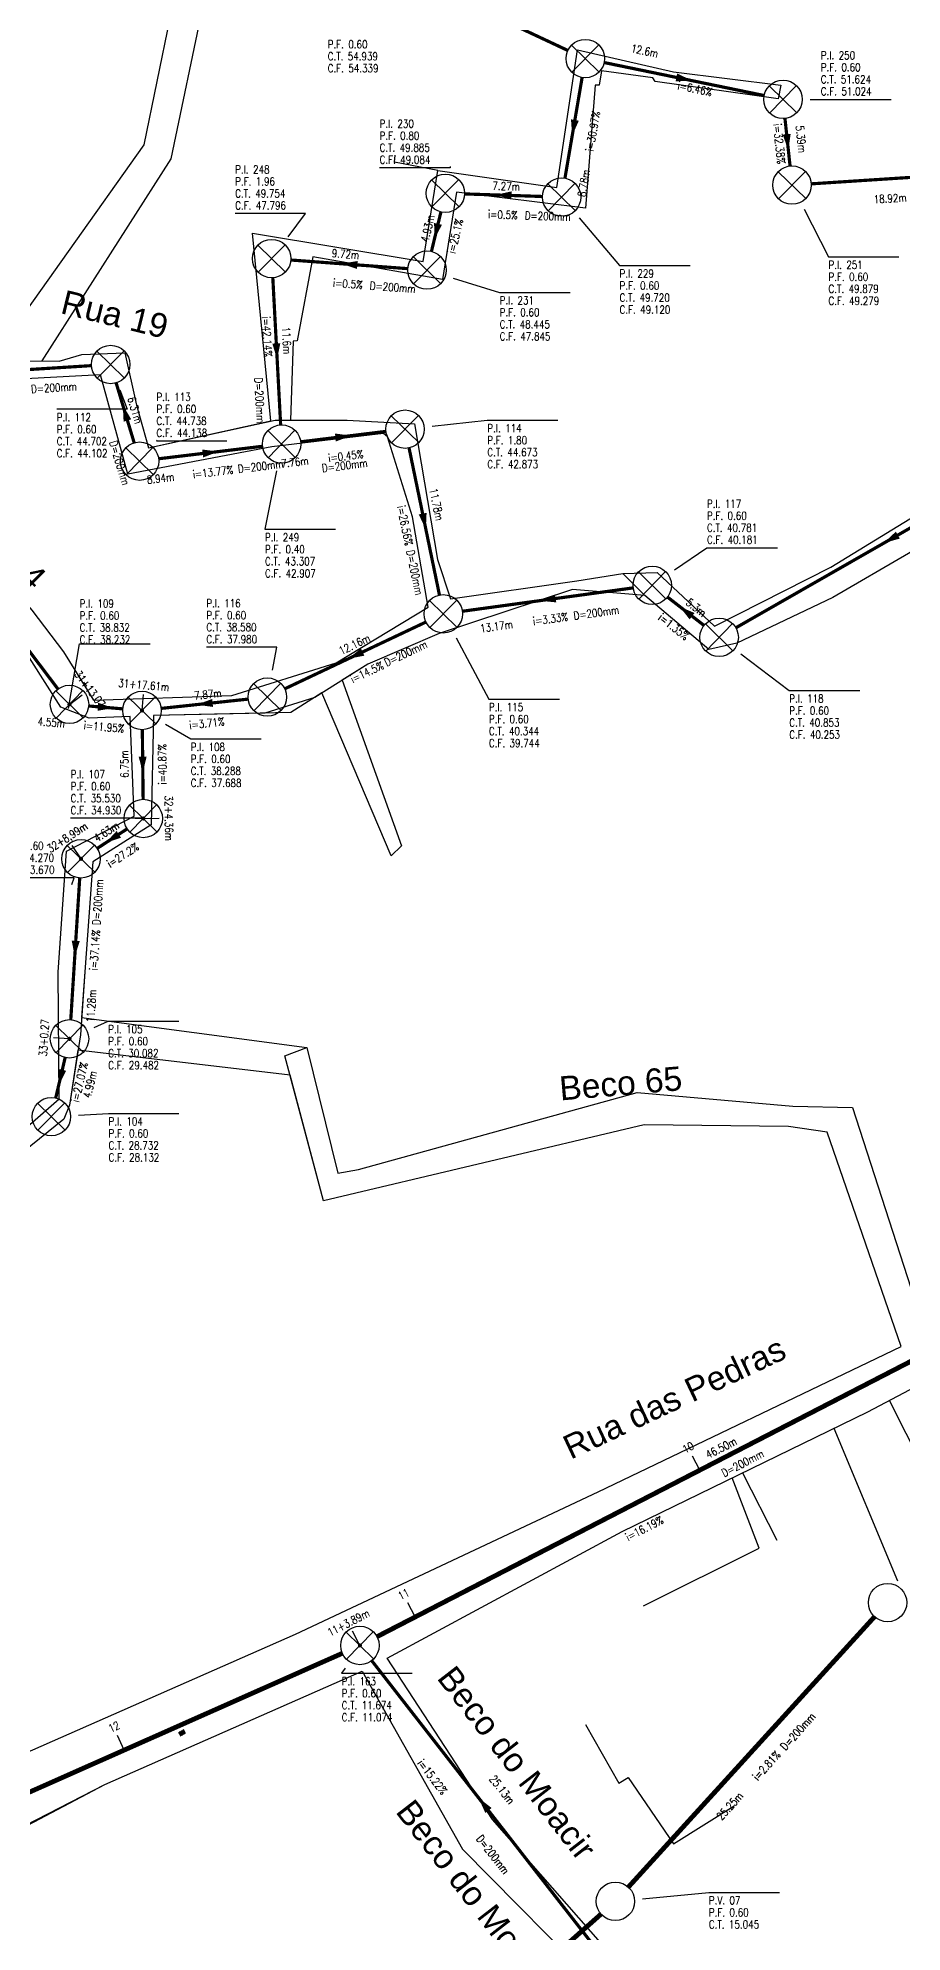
# Model space of a CAD drawing. Extents: x -289 to 361868, y -200 to 7352041.
# Drawn here: x 361453.2 to 361507.2, y 7351616.7 to 7351735.1 of the extents above; entities that cross this region are included whole.
import ezdxf
from ezdxf.enums import TextEntityAlignment as Align

# ---------------------------------------------------------------- set-up
doc = ezdxf.new("R2010")
doc.units = 0
for name, color, linetype in [('PONTOS-Caixas - Esgoto_U', 1, 'Continuous'), ('PONTOS-CAIXAS_U', 1, 'Continuous'), ('PS_IND_COMPRIMENTO', 7, 'Continuous'), ('PS_IND_DIAMETRO', 7, 'Continuous'), ('PS_IND_FLUXO', 3, 'Continuous'), ('PS_IND_INCLINACAO', 7, 'Continuous'), ('PS_PONTOS_IDENTIFICACAO_LIN', 7, 'Continuous'), ('PS_PONTOS_IDENTIFICACAO_TXT', 7, 'Continuous'), ('quadrasultima', 250, 'Continuous'), ('T-MARGEM', 7, 'Continuous'), ('TUBO_PVC', 1, 'Continuous'), ('ZZ-Carimbo Texto', 7, 'Continuous')]:
    doc.layers.add(name, color=color, linetype=linetype)
doc.styles.add('CARIMBO', font='arial.ttf', dxfattribs={"height": 2})
doc.styles.add('ROMANS', font='ROMANS.shx', dxfattribs={"height": 2})

# ---------------------------------------------------------------- blocks, each defined once
blk = doc.blocks.new('*U13', base_point=(4191.731, 1118.971))
for p, q in [((4191.559, 1119.139), (4191.902, 1118.803)), ((4191.898, 1119.143), (4191.563, 1118.8))]:
    blk.add_line(p, q)
blk.add_circle((4191.731, 1118.971), 0.24)
blk = doc.blocks.new('*U15', base_point=(361308.426, 7351550.49))
blk.add_circle((361308.426, 7351550.49), 0.24)
blk = doc.blocks.new('*U35')
at = {"layer": 'T-MARGEM'}
blk.add_line((0, 0), (0, 0.2), dxfattribs=at)
at = {"layer": 'T-MARGEM', "const_width": 0.025, "flags": 128}
blk.add_lwpolyline([(-0.013, 0, 1), (0.013, 0, 1)], format="xyb", close=True, dxfattribs=at)
blk = doc.blocks.new('*U36')
at = {"layer": 'T-MARGEM'}
blk.add_line((0, 0), (0, 0.2), dxfattribs=at)
at = {"layer": 'T-MARGEM', "const_width": 0.025, "flags": 128}
blk.add_lwpolyline([(-0.013, 0, 1), (0.013, 0, 1)], format="xyb", close=True, dxfattribs=at)
blk = doc.blocks.new('*U37')
at = {"layer": 'T-MARGEM'}
blk.add_line((0, 0), (0, 0.2), dxfattribs=at)
at = {"layer": 'T-MARGEM', "const_width": 0.025, "flags": 128}
blk.add_lwpolyline([(-0.013, 0, 1), (0.013, 0, 1)], format="xyb", close=True, dxfattribs=at)
blk = doc.blocks.new('*U38')
at = {"layer": 'T-MARGEM'}
blk.add_line((0, 0), (0, 0.2), dxfattribs=at)
at = {"layer": 'T-MARGEM', "const_width": 0.025, "flags": 128}
blk.add_lwpolyline([(-0.013, 0, 1), (0.013, 0, 1)], format="xyb", close=True, dxfattribs=at)
blk = doc.blocks.new('*U83')
at = {"layer": 'T-MARGEM'}
blk.add_line((0, 0), (0, 0.2), dxfattribs=at)
at = {"layer": 'T-MARGEM', "const_width": 0.025, "flags": 128}
blk.add_lwpolyline([(-0.013, 0, 1), (0.013, 0, 1)], format="xyb", close=True, dxfattribs=at)
blk = doc.blocks.new('*U84')
at = {"layer": 'T-MARGEM'}
blk.add_line((0, 0), (0, 0.2), dxfattribs=at)
at = {"layer": 'T-MARGEM', "const_width": 0.025, "flags": 128}
blk.add_lwpolyline([(-0.013, 0, 1), (0.013, 0, 1)], format="xyb", close=True, dxfattribs=at)
blk = doc.blocks.new('*U85')
at = {"layer": 'T-MARGEM'}
blk.add_line((0, 0), (0, 0.2), dxfattribs=at)
at = {"layer": 'T-MARGEM', "const_width": 0.025, "flags": 128}
blk.add_lwpolyline([(-0.013, 0, 1), (0.013, 0, 1)], format="xyb", close=True, dxfattribs=at)
blk = doc.blocks.new('*U86')
at = {"layer": 'T-MARGEM'}
blk.add_line((0, 0), (0, 0.2), dxfattribs=at)
at = {"layer": 'T-MARGEM', "const_width": 0.025, "flags": 128}
blk.add_lwpolyline([(-0.013, 0, 1), (0.013, 0, 1)], format="xyb", close=True, dxfattribs=at)
blk = doc.blocks.new('*U87')
at = {"layer": 'T-MARGEM'}
blk.add_line((0, 0), (0, 0.2), dxfattribs=at)
at = {"layer": 'T-MARGEM', "const_width": 0.025, "flags": 128}
blk.add_lwpolyline([(-0.013, 0, 1), (0.013, 0, 1)], format="xyb", close=True, dxfattribs=at)
blk = doc.blocks.new('*U88')
at = {"layer": 'T-MARGEM'}
blk.add_line((0, 0), (0, 0.2), dxfattribs=at)
at = {"layer": 'T-MARGEM', "const_width": 0.025, "flags": 128}
blk.add_lwpolyline([(-0.013, 0, 1), (0.013, 0, 1)], format="xyb", close=True, dxfattribs=at)

msp = doc.modelspace()

# ---------------------------------------------------------------- hatches: boundary and pattern name
h = msp.add_hatch()
h.set_pattern_fill('GRATE', color=256, scale=0.08, angle=119)
h.set_pattern_definition([(119, (0, 0), (-0.05553835140335, -0.03078541088564), []), (209, (0, 0), (0.123141643543, -0.222153405613), [])])
h.paths.add_polyline_path([(361462.03, 7351629.17), (361462.17, 7351628.91), (361462.48, 7351629.1), (361462.35, 7351629.36)])

# ---------------------------------------------------------------- linework, layer by layer
at = {"layer": 'PS_IND_FLUXO'}
for points in [[(361493.11, 7351732.58, 0.5, 0, 0), (361494.09, 7351732.38, 0, 0, 0)], [(361486.77, 7351729.92, 0.5, 0, 0), (361486.6, 7351728.94, 0, 0, 0)], [(361500, 7351729.03, 0.5, 0, 0), (361500.1, 7351728.03, 0, 0, 0)], [(361482.81, 7351725.21, 0.5, 0, 0), (361481.81, 7351725.24, 0, 0, 0)], [(361478.22, 7351723.43, 0.5, 0, 0), (361477.99, 7351722.45, 0, 0, 0)], [(361473.18, 7351720.86, 0.5, 0, 0), (361472.18, 7351720.94, 0, 0, 0)], [(361468.12, 7351715.96, 0.5, 0, 0), (361468.17, 7351714.96, 0, 0, 0)], [(361458.82, 7351711.14, 0.5, 0, 0), (361458.53, 7351712.1, 0, 0, 0)], [(361463.52, 7351709.08, 0.5, 0, 0), (361464.51, 7351709.2, 0, 0, 0)], [(361471.81, 7351710.08, 0.5, 0, 0), (361472.81, 7351710.19, 0, 0, 0)], [(361477.26, 7351705.32, 0.5, 0, 0), (361477.46, 7351704.34, 0, 0, 0)], [(361506.94, 7351703.98, 0.5, 0, 0), (361506.07, 7351703.48, 0, 0, 0)], [(361485.57, 7351700.02, 0.5, 0, 0), (361484.58, 7351699.88, 0, 0, 0)], [(361494.09, 7351698.91, 0.5, 0, 0), (361493.3, 7351699.52, 0, 0, 0)], [(361473.51, 7351696.67, 0.5, 0, 0), (361472.6, 7351696.25, 0, 0, 0)], [(361456.97, 7351693.25, 0.5, 0, 0), (361457.96, 7351693.17, 0, 0, 0)], [(361464.14, 7351693.49, 0.5, 0, 0), (361463.15, 7351693.38, 0, 0, 0)], [(361459.77, 7351690.14, 0.5, 0, 0), (361459.78, 7351689.14, 0, 0, 0)], [(361458.28, 7351685.28, 0.5, 0, 0), (361457.45, 7351684.74, 0, 0, 0)], [(361455.59, 7351678.62, 0.5, 0, 0), (361455.53, 7351677.63, 0, 0, 0)], [(361454.75, 7351670.56, 0.5, 0, 0), (361454.52, 7351669.58, 0, 0, 0)], [(361494.18, 7351645.34, 0.2, 0, 0), (361493.82, 7351645.16, 0, 0, 0)], [(361497.93, 7351628.08, 0.2, 0, 0), (361497.67, 7351627.79, 0, 0, 0)], [(361481.37, 7351624.28, 0.5, 0, 0), (361480.75, 7351625.07, 0, 0, 0)]]:
    msp.add_lwpolyline(points, format="xyseb", dxfattribs=at)
at = {"layer": 'PS_PONTOS_IDENTIFICACAO_LIN', "linetype": 'Continuous'}
for points in [[(361501.47, 7351731.21), (361502.13, 7351731.21), (361506.53, 7351731.21)], [(361501.47, 7351731.21), (361502.13, 7351731.21), (361506.53, 7351731.21)], [(361478.98, 7351727.01), (361478.97, 7351726.94), (361474.57, 7351726.94)], [(361478.98, 7351727.01), (361478.97, 7351726.94), (361474.57, 7351726.94)], [(361468.85, 7351722.62), (361469.95, 7351724.08), (361465.55, 7351724.08)], [(361468.85, 7351722.62), (361469.95, 7351724.08), (361465.55, 7351724.08)], [(361487.04, 7351723.8), (361489.56, 7351720.82), (361493.96, 7351720.82)], [(361487.04, 7351723.8), (361489.56, 7351720.82), (361493.96, 7351720.82)], [(361501.1, 7351724.34), (361502.61, 7351721.37), (361507.01, 7351721.37)], [(361501.1, 7351724.34), (361502.61, 7351721.37), (361507.01, 7351721.37)], [(361479.16, 7351720.04), (361482.07, 7351719.15), (361486.47, 7351719.15)], [(361479.16, 7351720.04), (361482.07, 7351719.15), (361486.47, 7351719.15)], [(361458.35, 7351713.05), (361458.8, 7351711.84), (361454.4, 7351711.84)], [(361477.85, 7351710.78), (361481.3, 7351711.16), (361485.7, 7351711.16)], [(361460.67, 7351709.91), (361460.63, 7351709.86), (361465.03, 7351709.86)], [(361468.13, 7351708), (361467.41, 7351704.34), (361471.81, 7351704.34)], [(361468.13, 7351708), (361467.41, 7351704.34), (361471.81, 7351704.34)], [(361493, 7351701.8), (361495.02, 7351703.19), (361499.42, 7351703.19)], [(361455.14, 7351693.15), (361455.83, 7351697.18), (361460.23, 7351697.18)], [(361467.88, 7351695.53), (361468.15, 7351696.97), (361463.75, 7351696.97)], [(361479.35, 7351697.56), (361481.4, 7351693.73), (361485.8, 7351693.73)], [(361497.14, 7351696.56), (361500.16, 7351694.26), (361504.56, 7351694.26)], [(361461.2, 7351692.16), (361462.77, 7351691.24), (361467.17, 7351691.24)], [(361459.31, 7351686.3), (361459.67, 7351686.28), (361455.27, 7351686.28)], [(361455.35, 7351682.15), (361455.5, 7351682.56), (361451.1, 7351682.56)], [(361456.75, 7351673.21), (361457.62, 7351673.6), (361462.02, 7351673.6)], [(361455.76, 7351667.74), (361457.64, 7351667.84), (361462.04, 7351667.84)], [(361472.41, 7351633.17), (361472.2, 7351632.85), (361476.6, 7351632.85)], [(361490.99, 7351618.76), (361495.14, 7351619.16), (361499.54, 7351619.16)], [(361490.99, 7351618.76), (361495.14, 7351619.16), (361499.54, 7351619.16)]]:
    msp.add_lwpolyline(points, dxfattribs=at)
at = {"layer": 'quadrasultima', "color": 5, "linetype": 'ByBlock', "lineweight": 30}
for points in [[(361503.47, 7351759.12), (361502.24, 7351755.63), (361494.67, 7351756.98), (361492.68, 7351757.77), (361492.43, 7351758.9), (361489.88, 7351759.79), (361488.49, 7351759.91), (361486.47, 7351758.46), (361481.9, 7351753.89), (361478.18, 7351749.1), (361473.57, 7351739.8), (361471.15, 7351740.2), (361464.66, 7351740.05), (361463.54, 7351737.16), (361461.52, 7351727.5), (361453.48, 7351714.86)], [(361469.69, 7351741.46), (361469.79, 7351743.17), (361469.76, 7351746.38), (361468.5, 7351748.18), (361466.7, 7351750.07), (361464.46, 7351750.86), (361462.41, 7351751.05), (361458.69, 7351745.18), (361454.52, 7351740.68), (361450.8, 7351737.17), (361445.44, 7351732.07), (361439.54, 7351727.05), (361435.03, 7351719.83), (361442.47, 7351715.03), (361443.89, 7351714.53), (361445.31, 7351714.53), (361446.41, 7351714.72), (361448.75, 7351714.97), (361450.04, 7351715.28), (361450.39, 7351715.04), (361459.86, 7351728.36), (361462.3, 7351740.27), (361463.02, 7351741.23), (361469.69, 7351741.46)], [(361451.96, 7351714.88), (361454.55, 7351714.85), (361455.97, 7351715.26), (361458.65, 7351715.38), (361459.38, 7351712.1), (361460.13, 7351709.43), (361468.05, 7351711.17), (361472.54, 7351711.17), (361476.76, 7351710.93), (361478.19, 7351702.46), (361479, 7351699.99), (361486.89, 7351701.12), (361489.76, 7351701.59), (361491.91, 7351701.65), (361495.48, 7351698.28), (361502.75, 7351701.97), (361511.13, 7351707.09), (361519.59, 7351711.89), (361526.79, 7351715.81), (361531.45, 7351718.82)], [(361532.32, 7351717.67), (361527.84, 7351714.7), (361518.74, 7351709.83), (361512.33, 7351705.57), (361502.88, 7351700.07), (361496.88, 7351697.23), (361495.14, 7351696.82), (361491.13, 7351700.2), (361486.63, 7351700.58), (361478.3, 7351697.82), (361473.83, 7351695.91), (361470.53, 7351693.84), (361467.41, 7351692.86), (361460.44, 7351692.71), (361460.31, 7351685.87), (361456.66, 7351683.56), (361456.16, 7351676.68), (361455.88, 7351672.75), (361455.2, 7351668.36), (361454.85, 7351667.47), (361451.27, 7351664.59)], [(361453.48, 7351714.86), (361454.55, 7351714.85), (361455.97, 7351715.26), (361458.65, 7351715.38), (361459.38, 7351712.1), (361460.13, 7351709.43), (361467.78, 7351711.11)], [(361469, 7351711.17), (361472.54, 7351711.17)], [(361472.54, 7351711.17), (361476.76, 7351710.93), (361478.19, 7351702.46), (361479, 7351699.99), (361486.89, 7351701.12), (361489.76, 7351701.59), (361491.13, 7351700.2)], [(361455.96, 7351673.84), (361470.03, 7351671.96), (361471.96, 7351664.11), (361473.25, 7351664.34), (361490.66, 7351669.14), (361500.38, 7351668.29), (361504.1, 7351668.21), (361508.66, 7351654.11), (361523.32, 7351662.34), (361534.66, 7351668.53), (361542.7, 7351674.09), (361567.69, 7351691.87), (361572.79, 7351694.34), (361589.13, 7351700.16), (361598.04, 7351702.89)], [(361445.57, 7351624.83), (361469.32, 7351635.29), (361488.23, 7351644.2), (361507.14, 7351653.28), (361502.53, 7351666.67), (361500.12, 7351667.02), (361491.09, 7351667.12), (361471.07, 7351662.37), (361468.66, 7351671.43), (361470.03, 7351671.96), (361471.96, 7351664.11), (361473.25, 7351664.34), (361490.66, 7351669.14), (361500.38, 7351668.29), (361504.1, 7351668.21), (361508.66, 7351654.11), (361523.32, 7351662.34), (361534.66, 7351668.53), (361542.7, 7351674.09), (361567.69, 7351691.87), (361572.79, 7351694.34), (361589.13, 7351700.16)], [(361491.13, 7351700.2), (361486.63, 7351700.58), (361478.3, 7351697.82), (361473.83, 7351695.91), (361472.23, 7351694.91)], [(361451.38, 7351665.98), (361454.56, 7351668.75), (361454.5, 7351676.66), (361455.01, 7351684.22), (361459.23, 7351686.41), (361458.98, 7351692.65), (361456.43, 7351692.53), (361454.65, 7351693.22), (361450.9, 7351699.16)], [(361451.38, 7351665.98), (361454.56, 7351668.75), (361454.5, 7351676.66), (361455.01, 7351684.22), (361459.23, 7351686.41), (361458.98, 7351692.65), (361456.43, 7351692.53), (361454.65, 7351693.22), (361450.9, 7351699.16)], [(361470.97, 7351694.12), (361469.03, 7351692.9), (361460.44, 7351692.71), (361460.31, 7351685.87), (361456.66, 7351683.56), (361456.16, 7351676.68), (361455.96, 7351673.84)], [(361455.73, 7351671.8), (361455.2, 7351668.36), (361454.85, 7351667.47), (361451.27, 7351664.59), (361443.7, 7351660.42), (361436.82, 7351655.75), (361432.19, 7351652.79), (361426.86, 7351649.31), (361425.51, 7351648.84), (361421.62, 7351647.34), (361418.12, 7351645.99), (361416.02, 7351643), (361409.99, 7351652.17), (361396.69, 7351648.92), (361392.68, 7351645.89), (361387.65, 7351640.72), (361383.45, 7351635.17), (361385.26, 7351633.1), (361394.45, 7351604.42)], [(361394.45, 7351604.42), (361407.95, 7351608.6), (361420.99, 7351613.34), (361431.5, 7351617.82), (361445.57, 7351624.83), (361469.32, 7351635.29), (361488.23, 7351644.2), (361507.14, 7351653.28), (361502.53, 7351666.67), (361500.12, 7351667.02), (361491.09, 7351667.12), (361471.07, 7351662.37), (361468.98, 7351670.23), (361455.73, 7351671.8)], [(361490.02, 7351614.16), (361481.62, 7351623.72), (361475.05, 7351633.79), (361489.72, 7351641.71), (361505.06, 7351649.2), (361514.78, 7351654.32), (361521.68, 7351643.4), (361526.77, 7351639.05), (361534.69, 7351627.98), (361529.85, 7351624.02), (361519.25, 7351617.57), (361517.49, 7351616.2)], [(361490.02, 7351614.16), (361481.62, 7351623.72), (361475.05, 7351633.79), (361489.72, 7351641.71), (361505.06, 7351649.2), (361514.78, 7351654.32), (361521.68, 7351643.4), (361526.77, 7351639.05), (361534.69, 7351627.98), (361529.85, 7351624.02), (361519.25, 7351617.57), (361517.49, 7351616.2)], [(361423.83, 7351609.48), (361441.85, 7351617.69), (361457.41, 7351625.9), (361473.49, 7351632.99), (361479.74, 7351621.87), (361488.52, 7351612.99)], [(361438.25, 7351616.05), (361457.41, 7351625.9), (361473.49, 7351632.99), (361479.74, 7351621.87), (361488.52, 7351612.99)]]:
    msp.add_lwpolyline(points, dxfattribs=at)
at = {"layer": 'quadrasultima', "color": 5, "lineweight": 30}
msp.add_lwpolyline([(361467.78, 7351711.11), (361466.63, 7351722.85), (361477.29, 7351721.07), (361478.2, 7351726.76), (361485.64, 7351725.71), (361486.93, 7351734.31), (361492.92, 7351732.93), (361499.63, 7351732.1), (361499.47, 7351731.25), (361491.78, 7351732.32), (361491.63, 7351732.56), (361488.44, 7351733), (361488.28, 7351732.09), (361488.03, 7351732.09), (361487.44, 7351724.41), (361479.37, 7351725.4), (361478.51, 7351719.95), (361470.4, 7351721.37), (361469.43, 7351716.11), (361469.17, 7351716.09), (361469, 7351711.17)], dxfattribs=at)
at = {"layer": 'quadrasultima', "flags": 128}
for points in [[(361478.2, 7351726.76), (361475.5, 7351727.28), (361475.55, 7351727.72)], [(361506.4, 7351649.91), (361511.62, 7351639.57)], [(361502.95, 7351648.17), (361506.93, 7351638.62)], [(361491.06, 7351637.06), (361498.29, 7351640.68), (361496.6, 7351645.07)], [(361497.24, 7351645.38), (361499.38, 7351641.17)], [(361487.43, 7351629.65), (361489.52, 7351625.99), (361490.1, 7351626.33), (361492.92, 7351622.19), (361496.72, 7351624.56)]]:
    msp.add_lwpolyline(points, dxfattribs=at)
at = {"layer": 'quadrasultima', "color": 5, "linetype": 'ByBlock', "lineweight": 30}
msp.add_lwpolyline([(361435.78, 7351711.91), (361439.41, 7351709.79), (361443.27, 7351707.63), (361446.44, 7351705.33), (361450.08, 7351702.55), (361452.85, 7351699.28), (361454.83, 7351696.69), (361456.7, 7351693.66), (361465.35, 7351693.95), (361471.86, 7351696), (361477.6, 7351699.48), (361476.62, 7351705.12), (361475.07, 7351710.11), (361474.81, 7351710.33), (361467.83, 7351709.49), (361458.84, 7351707.79), (361457.13, 7351713.99), (361443.85, 7351713.29), (361437.98, 7351715.48)], close=True, dxfattribs=at)
msp.add_lwpolyline([(361435.78, 7351711.91), (361439.41, 7351709.79), (361443.27, 7351707.63), (361446.44, 7351705.33), (361450.08, 7351702.55), (361452.85, 7351699.28), (361454.83, 7351696.69), (361456.7, 7351693.66), (361465.35, 7351693.95), (361471.86, 7351696), (361477.6, 7351699.48), (361476.62, 7351705.12), (361475.07, 7351710.11), (361474.81, 7351710.33), (361467.83, 7351709.49), (361458.84, 7351707.79), (361457.13, 7351713.99), (361443.85, 7351713.29), (361437.98, 7351715.48)], close=True, dxfattribs=at)
at = {"layer": 'quadrasultima', "color": 2, "lineweight": 30}
msp.add_lwpolyline([(361472.23, 7351694.91), (361475.93, 7351684.57), (361475.29, 7351683.94), (361470.97, 7351694.12)], dxfattribs=at)
at = {"layer": 'TUBO_PVC'}
for points, const_width in [([(361474.15, 7351739.98), (361486.34, 7351734.26)], 0.2), ([(361488.6, 7351733.51), (361498.59, 7351731.45)], 0.2), ([(361487.22, 7351732.57), (361486.15, 7351726.29)], 0.2), ([(361499.89, 7351730.02), (361500.21, 7351727.04)], 0.2), ([(361501.53, 7351725.93), (361518.02, 7351727)], 0.2), ([(361484.75, 7351725.14), (361479.88, 7351725.3)], 0.2), ([(361478.4, 7351724.17), (361477.81, 7351721.71)], 0.2), ([(361476.34, 7351720.63), (361469.03, 7351721.17)], 0.2), ([(361468.39, 7351710.87), (361467.9, 7351720.06)], 0.2), ([(361460.77, 7351708.75), (361467.26, 7351709.53)], 0.2), ([(361474.97, 7351710.46), (361469.65, 7351709.81)], 0.2), ([(361516.18, 7351709.27), (361496.83, 7351698.19)], 0.2), ([(361513.59, 7351655.36), (361474.41, 7351635.14)], 0.3), ([(361490.11, 7351619.49), (361505.49, 7351636.39)], 0.3), ([(361474.08, 7351633.64), (361488.04, 7351615.71)], 0.2), ([(361473.78, 7351604.84), (361488.4, 7351617.8)], 0.3)]:
    msp.add_lwpolyline(points, dxfattribs=dict(at, const_width=const_width))
at = {"layer": 'TUBO_PVC', "linetype": 'Continuous'}
for points, const_width in [([(361445.74, 7351713.89), (361456.57, 7351714.57)], 0.2), ([(361458.11, 7351713.5), (361459.24, 7351709.75)], 0.2), ([(361476.41, 7351709.43), (361478.31, 7351700.23)], 0.2), ([(361454.48, 7351694.36), (361448.05, 7351702.87)], 0.2), ([(361479.74, 7351699.22), (361490.41, 7351700.68)], 0.2), ([(361492.55, 7351700.11), (361494.84, 7351698.33)], 0.2), ([(361477.47, 7351698.55), (361468.64, 7351694.37)], 0.2), ([(361458.54, 7351693.12), (361456.4, 7351693.3)], 0.2), ([(361466.36, 7351693.73), (361460.93, 7351693.15)], 0.2), ([(361459.8, 7351687.47), (361459.75, 7351691.82)], 0.2), ([(361456.93, 7351684.4), (361458.8, 7351685.62)], 0.2), ([(361455.28, 7351673.69), (361455.84, 7351682.55)], 0.2), ([(361454.34, 7351668.81), (361454.93, 7351671.33)], 0.2), ([(361416.79, 7351609.48), (361472.24, 7351634.1)], 0.3)]:
    msp.add_lwpolyline(points, dxfattribs=dict(at, const_width=const_width))

# ---------------------------------------------------------------- block references
at = {"layer": 'PONTOS-Caixas - Esgoto_U', "xscale": 5, "yscale": 5, "zscale": 5}
for p in [(361487.42, 7351733.76), (361499.77, 7351731.21), (361478.68, 7351725.34), (361485.94, 7351725.1), (361500.33, 7351725.85), (361467.83, 7351721.26), (361477.53, 7351720.54), (361457.77, 7351714.64), (361476.16, 7351710.6), (361468.45, 7351709.67), (361459.58, 7351708.6), (361491.6, 7351700.84), (361478.55, 7351699.06), (361495.78, 7351697.59), (361455.2, 7351693.4), (361459.73, 7351693.02), (361467.56, 7351693.86), (361459.81, 7351686.27), (361455.92, 7351683.75), (361455.2, 7351672.5), (361454.07, 7351667.64), (361473.34, 7351634.59)]:
    msp.add_blockref('*U13', p, dxfattribs=at)
at = {"layer": 'PONTOS-CAIXAS_U', "xscale": 5, "yscale": 5, "zscale": 5}
for name, p, rotation in [('*U84', (361455.2, 7351693.4), 307.0510113685959), ('*U83', (361455.2, 7351693.4), 307.0510113685959), ('*U85', (361459.73, 7351693.02), 355.1411963017986), ('*U86', (361459.81, 7351686.27), 270.6594940191674), ('*U87', (361455.92, 7351683.75), 32.91253459392864), ('*U88', (361455.2, 7351672.5), 86.35833194395313), ('*U35', (361494.57, 7351645.54), 27.29645194092421), ('*U36', (361476.8, 7351636.37), 27.29645194092421), ('*U37', (361473.34, 7351634.59), 27.29645194092421), ('*U38', (361458.61, 7351628.05), 23.93832450469354)]:
    msp.add_blockref(name, p, dxfattribs=dict(at, rotation=rotation))
for p in [(361506.3, 7351637.27), (361489.3, 7351618.6)]:
    msp.add_blockref('*U15', p, dxfattribs=at)

# ---------------------------------------------------------------- texts
at = {"layer": 'PS_IND_COMPRIMENTO', "style": 'ROMANS', "width": 0.8}
for s, rotation, p in [('12.6m', 348.3549, (361491.13, 7351734.24)), ('5.39m', 275.9899, (361500.9, 7351728.72)), ('7.27m', 358.1391, (361482.48, 7351725.78)), ('8.78m', 80.2857, (361487.33, 7351725.97)), ('18.92m', 3.7338, (361506.46, 7351725.02)), ('4.93m', 76.5569, (361477.57, 7351723.15)), ('9.72m', 355.7761, (361472.44, 7351721.54)), ('11.6m', 273.0668, (361468.77, 7351716.14)), ('6.31m', 286.6953, (361459.3, 7351711.78)), ('7.76m', 6.8684, (361469.28, 7351708.54)), ('8.94m', 6.8684, (361460.89, 7351707.53)), ('11.78m', 281.6946, (361478.13, 7351705.9)), ('5.3m', 322.2026, (361494.35, 7351699.45)), ('12.16m', 25.325, (361473, 7351697.15)), ('13.17m', 7.7663, (361481.87, 7351698.28)), ('7.87m', 6.1339, (361463.84, 7351694.03)), ('4.55m', 355.1412, (361454.07, 7351692.27)), ('6.75m', 90.6595, (361458.63, 7351689.67)), ('4.63m', 32.9125, (361457.51, 7351685.45)), ('11.28m', 86.3583, (361456.56, 7351674.55)), ('4.99m', 76.8027, (361456.48, 7351669.65)), ('46.50m', 27.2965, (361495.91, 7351646.94)), ('25.13m', 307.9123, (361482.22, 7351625.58)), ('25.25m', 47.681, (361496.45, 7351624.56))]:
    msp.add_text(s, height=0.5, rotation=rotation, dxfattribs=at).set_placement(p, align=Align.MIDDLE_CENTER)
at = {"layer": 'PS_IND_DIAMETRO', "style": 'ROMANS', "width": 0.8}
for rotation, p in [(358.1391, (361485.07, 7351723.91)), (355.7761, (361475.39, 7351719.47)), (3.6019, (361454.23, 7351713.19)), (273.0668, (361467.08, 7351712.4)), (286.6953, (361458.33, 7351708.49)), (6.8684, (361467.14, 7351708.28)), (6.8684, (361472.39, 7351708.33)), (281.6946, (361476.77, 7351701.64)), (7.7663, (361488.11, 7351699.13)), (25.325, (361476.2, 7351696.59)), (86.3583, (361456.97, 7351681.04)), (27.2965, (361497.25, 7351645.98)), (47.681, (361500.7, 7351629.22)), (307.9123, (361481.65, 7351621.52))]:
    msp.add_text('D=200mm', height=0.5, rotation=rotation, dxfattribs=at).set_placement(p, align=Align.MIDDLE_CENTER)
at = {"layer": 'PS_IND_INCLINACAO', "style": 'ROMANS', "width": 0.8}
for s, rotation, p in [('i=6.46%', 348.3549, (361494.27, 7351731.87)), ('i=30.97%', 80.2857, (361487.89, 7351729.22)), ('i=32.38%', 275.9899, (361499.54, 7351728.43)), ('i=25.1%', 76.5569, (361479.3, 7351722.66)), ('i=0.5%', 358.1391, (361482.27, 7351724)), ('i=0.5%', 355.7761, (361472.59, 7351719.68)), ('i=42.14%', 273.0668, (361467.54, 7351716.38)), ('i=13.77%', 6.8684, (361464.16, 7351707.92)), ('i=0.45%', 6.8684, (361472.46, 7351708.92)), ('i=26.56%', 281.6946, (361476.16, 7351704.58)), ('i=3.33%', 7.7663, (361485.24, 7351698.74)), ('i=1.35%', 322.2026, (361492.94, 7351698.25)), ('i=14.5%', 25.325, (361473.78, 7351695.41)), ('i=11.95%', 355.1412, (361457.36, 7351691.99)), ('i=3.71%', 6.1339, (361463.78, 7351692.22)), ('i=40.87%', 90.6595, (361461, 7351689.66)), ('i=27.2%', 32.9125, (361458.53, 7351683.98)), ('i=37.14%', 86.3583, (361456.78, 7351678.05)), ('i=27.07%', 76.8027, (361455.83, 7351669.79)), ('i=16.19%', 27.2965, (361491.11, 7351641.9)), ('i=2.81%', 47.681, (361498.74, 7351627.08)), ('i=15.22%', 307.9123, (361477.87, 7351626.37))]:
    msp.add_text(s, height=0.5, rotation=rotation, dxfattribs=at).set_placement(p, align=Align.MIDDLE_CENTER)
at = {"layer": 'PS_PONTOS_IDENTIFICACAO_TXT', "style": 'ROMANS', "width": 0.8}
for s, p in [('P.F. 0.60', (361471.33, 7351734.4)), ('C.T. 54.939', (361471.33, 7351733.65)), ('C.F. 54.339', (361471.33, 7351732.9)), ('P.I. 250', (361502.13, 7351733.71)), ('P.F. 0.60', (361502.13, 7351732.96)), ('C.T. 51.624', (361502.13, 7351732.21)), ('C.F. 51.024', (361502.13, 7351731.46)), ('P.I. 230', (361474.57, 7351729.44)), ('C.T. 49.885', (361474.57, 7351727.94)), ('P.F. 0.80', (361474.57, 7351728.69)), ('C.F. 49.084', (361474.57, 7351727.19)), ('P.I. 248', (361465.55, 7351726.58)), ('P.F. 1.96', (361465.55, 7351725.83)), ('C.T. 49.754', (361465.55, 7351725.08)), ('C.F. 47.796', (361465.55, 7351724.33)), ('P.I. 229', (361489.56, 7351720.07)), ('P.I. 251', (361502.61, 7351720.62)), ('P.F. 0.60', (361502.61, 7351719.87)), ('P.I. 231', (361482.07, 7351718.4)), ('C.T. 49.720', (361489.56, 7351718.57)), ('P.F. 0.60', (361489.56, 7351719.32)), ('C.T. 49.879', (361502.61, 7351719.12)), ('P.F. 0.60', (361482.07, 7351717.65)), ('C.F. 49.120', (361489.56, 7351717.82)), ('C.F. 49.279', (361502.61, 7351718.37)), ('C.T. 48.445', (361482.07, 7351716.9)), ('C.F. 47.845', (361482.07, 7351716.15)), ('P.I. 113', (361460.63, 7351712.36)), ('P.F. 0.60', (361460.63, 7351711.61)), ('P.I. 112', (361454.4, 7351711.09)), ('P.F. 0.60', (361454.4, 7351710.34)), ('C.T. 44.738', (361460.63, 7351710.86)), ('P.I. 114', (361481.3, 7351710.41)), ('C.T. 44.702', (361454.4, 7351709.59)), ('C.F. 44.138', (361460.63, 7351710.11)), ('P.F. 1.80', (361481.3, 7351709.66)), ('C.F. 44.102', (361454.4, 7351708.84)), ('C.T. 44.673', (361481.3, 7351708.91)), ('C.F. 42.873', (361481.3, 7351708.16)), ('P.I. 117', (361495.02, 7351705.69)), ('P.F. 0.60', (361495.02, 7351704.94)), ('P.I. 249', (361467.41, 7351703.59)), ('C.T. 40.781', (361495.02, 7351704.19)), ('C.F. 40.181', (361495.02, 7351703.44)), ('C.T. 43.307', (361467.41, 7351702.09)), ('P.F. 0.40', (361467.41, 7351702.84)), ('C.F. 42.907', (361467.41, 7351701.34)), ('P.I. 116', (361463.75, 7351699.47)), ('P.I. 109', (361455.83, 7351699.45)), ('P.F. 0.60', (361455.83, 7351698.7)), ('P.F. 0.60', (361463.75, 7351698.72)), ('C.T. 38.832', (361455.83, 7351697.95)), ('C.F. 38.232', (361455.83, 7351697.2)), ('C.T. 38.580', (361463.75, 7351697.97)), ('C.F. 37.980', (361463.75, 7351697.22)), ('P.I. 115', (361481.4, 7351692.98)), ('P.I. 118', (361500.16, 7351693.51)), ('P.F. 0.60', (361500.16, 7351692.76)), ('C.T. 40.344', (361481.4, 7351691.48)), ('P.F. 0.60', (361481.4, 7351692.23)), ('C.T. 40.853', (361500.16, 7351692.01)), ('C.F. 40.253', (361500.16, 7351691.26)), ('P.I. 108', (361462.77, 7351690.49)), ('C.F. 39.744', (361481.4, 7351690.73)), ('C.T. 38.288', (361462.77, 7351688.99)), ('P.F. 0.60', (361462.77, 7351689.74)), ('P.I. 107', (361455.27, 7351688.78)), ('P.F. 0.60', (361455.27, 7351688.03)), ('C.F. 37.688', (361462.77, 7351688.24)), ('C.T. 35.530', (361455.27, 7351687.28)), ('C.F. 34.930', (361455.27, 7351686.53)), ('P.F. 0.60', (361451.1, 7351684.31)), ('C.T. 34.270', (361451.1, 7351683.56)), ('C.F. 33.670', (361451.1, 7351682.81)), ('P.I. 105', (361457.62, 7351672.85)), ('C.T. 30.082', (361457.62, 7351671.35)), ('P.F. 0.60', (361457.62, 7351672.1)), ('C.F. 29.482', (361457.62, 7351670.6)), ('P.I. 104', (361457.64, 7351667.09)), ('P.F. 0.60', (361457.64, 7351666.34)), ('C.T. 28.732', (361457.64, 7351665.59)), ('C.F. 28.132', (361457.64, 7351664.84)), ('P.I. 163', (361472.2, 7351632.1)), ('P.F. 0.60', (361472.2, 7351631.35)), ('C.T. 11.674', (361472.2, 7351630.6)), ('C.F. 11.074', (361472.2, 7351629.85)), ('P.V. 07', (361495.14, 7351618.41)), ('C.T. 15.045', (361495.14, 7351616.91)), ('P.F. 0.60', (361495.14, 7351617.66))]:
    msp.add_text(s, height=0.5, dxfattribs=at).set_placement(p)
for s, rotation, p in [('31+13.07', 307.051, (361456.28, 7351694.2)), ('31+17.61m', 355.1412, (361459.82, 7351694.36)), ('32+4.36m', 270.6595, (361461.16, 7351686.28)), ('32+8,99m', 32.9125, (361455.2, 7351684.88)), ('33+0.27', 86.3583, (361453.86, 7351672.55)), ('10', 27.2965, (361493.96, 7351646.74)), ('11', 27.2965, (361476.19, 7351637.57)), ('11+3.89m', 27.2965, (361472.74, 7351635.79)), ('12', 23.9383, (361458.08, 7351629.28))]:
    msp.add_text(s, height=0.5, rotation=rotation, dxfattribs=at).set_placement(p, align=Align.CENTER)
at = {"layer": 'ZZ-Carimbo Texto', "style": 'CARIMBO'}
for s, rotation, p in [('Rua 19', 346.1645, (361458.03, 7351717.78)), ('Rua 19', 346.1645, (361458.03, 7351717.78)), ('Beco 4', 314.7245, (361451.05, 7351703.3)), ('Beco 65', 4.8809, (361489.63, 7351669.72)), ('Beco 65', 4.8809, (361489.63, 7351669.72)), ('Rua das Pedras', 25.2141, (361492.98, 7351650.07)), ('Rua das Pedras', 25.2141, (361492.98, 7351650.07)), ('Beco do Moacir', 307.7622, (361483.15, 7351627.25)), ('Beco do Moacir', 307.7622, (361480.57, 7351618.9))]:
    msp.add_text(s, height=1.5, rotation=rotation, dxfattribs=at).set_placement(p, align=Align.MIDDLE_CENTER)

doc.saveas('drawing.dxf')
